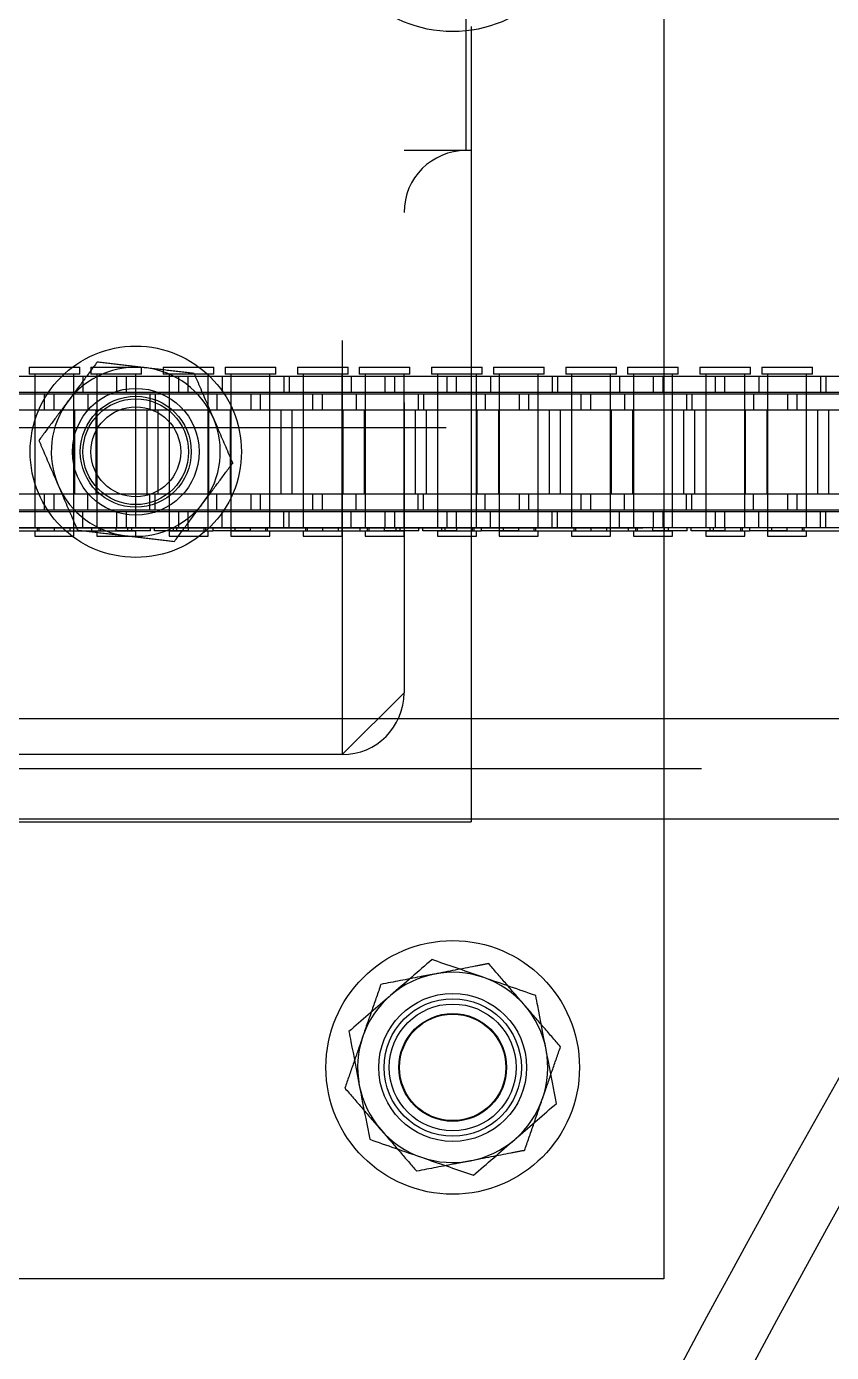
# Model space of a CAD drawing. Header units: metres. Extents: x 0 to 21025, y 0 to 14850.
# Drawn here: x 5643.2 to 5719.4, y 8996.2 to 9121.6 of the extents above; entities that cross this region are included whole.
import ezdxf

# ---------------------------------------------------------------- set-up
doc = ezdxf.new("R2010")
doc.units = ezdxf.units.M
doc.header["$LTSCALE"] = 25
doc.linetypes.add('HIDDEN2', pattern=[4.7625, 3.175, -1.5875])
for name, color, linetype in [('SL1', 8, 'Continuous'), ('SL4', 4, 'Continuous'), ('ST1', 7, 'HIDDEN2')]:
    doc.layers.add(name, color=color, linetype=linetype)

msp = doc.modelspace()

# ---------------------------------------------------------------- linework, layer by layer
at = {"layer": 'SL1'}
for radius, start, end in [(1215.5, 107.106787, 166.785047), (1170.7, 106.690475, 164.690823), (1164.35, 106.913784, 164.513299), (1158.35, 107.10294, 164.435358), (1221.5, 149.103588, 166.486228), (1158, 147.204303, 164.432858)]:
    msp.add_arc((6782.517, 8419.394), radius, start, end, dxfattribs=at)
for points, knots in [([(5817.539, 9057.981), (5813.46, 9051.839), (5802.006, 9034.591), (5784.384, 9005.461), (5764.693, 8970.648), (5746.265, 8935.146), (5729.061, 8899.037), (5713.602, 8863.464), (5699.77, 8828.529), (5687.453, 8794.318), (5676.782, 8761.476), (5670.479, 8739.97), (5667.717, 8730.057)], [0, 0, 0, 0, 0.03269597, 0.0918088, 0.15092162, 0.21003445, 0.26914727, 0.3282601, 0.38199949, 0.43573889, 0.48947829, 0.53510655, 0.53510655, 0.53510655, 0.53510655]), ([(5667.717, 8730.057), (5669.503, 8736.467), (5675.034, 8755.673), (5685.081, 8787.442), (5698.453, 8825.14), (5712.675, 8861.225), (5727.596, 8895.708), (5743.08, 8928.608), (5759.583, 8961.01), (5777.118, 8992.862), (5794.959, 9023.183), (5807.435, 9042.571), (5813.353, 9051.767)], [0.47010057, 0.47010057, 0.47010057, 0.47010057, 0.49993715, 0.55971185, 0.61948655, 0.67926125, 0.73360236, 0.78794347, 0.84228457, 0.89662568, 0.95096679, 1, 1, 1, 1]), ([(5666.996, 8730.163), (5668.529, 8735.666), (5673.357, 8752.512), (5682.077, 8780.523), (5693.873, 8814.695), (5706.996, 8849.148), (5721.505, 8883.818), (5737.133, 8917.998), (5753.857, 8951.656), (5771.684, 8984.741), (5790.026, 9016.46), (5802.915, 9036.832), (5809.106, 9046.619)], [0.91034381, 0.91034381, 0.91034381, 0.91034381, 0.914756509, 0.923879219, 0.933001929, 0.942677484, 0.952353039, 0.962028594, 0.971704149, 0.981379703, 0.991055258, 1, 1, 1, 1]), ([(5685.728, 8722.872), (5687.461, 8729.134), (5692.438, 8746.542), (5701.288, 8774.915), (5712.906, 8808.502), (5725.826, 8842.366), (5740.113, 8876.443), (5755.496, 8910.036), (5771.966, 8943.111), (5789.484, 8975.645), (5807.76, 9006.94), (5822.333, 9030.598), (5830.964, 9043.423), (5833.114, 9046.619)], [0.906748713, 0.906748713, 0.906748713, 0.906748713, 0.911837159, 0.920928252, 0.930022994, 0.939668561, 0.949310749, 0.958958261, 0.968601632, 0.978244895, 0.987892465, 0.996983764, 1, 1, 1, 1]), ([(5685.728, 8722.872), (5687.46, 8729.132), (5692.438, 8746.542), (5701.289, 8774.914), (5712.906, 8808.503), (5725.827, 8842.367), (5740.113, 8876.442), (5755.496, 8910.036), (5771.967, 8943.111), (5789.484, 8975.645), (5807.761, 9006.941), (5822.333, 9030.597), (5830.965, 9043.424), (5833.115, 9046.619)], [0.90674866, 0.90674866, 0.90674866, 0.90674866, 0.911835781, 0.920929364, 0.930022946, 0.939667608, 0.94931227, 0.958956931, 0.968601593, 0.978246255, 0.987890916, 0.996984499, 1, 1, 1, 1])]:
    msp.add_open_spline(points, degree=3, knots=knots, dxfattribs=at)
at = {"layer": 'SL4'}
for p, q in [((5703.527, 9153.134), (5703.527, 9121.619)), ((5540.514, 9056.144), (6330.277, 9056.144)), ((6490.517, 9046.619), (5540.514, 9046.619)), ((5685.277, 9046.619), (5685.277, 9046.384)), ((5703.527, 9046.619), (5703.527, 9003.134)), ((5621.777, 9046.384), (5685.277, 9046.384)), ((5703.527, 9003.134), (5603.527, 9003.134))]:
    msp.add_line(p, q, dxfattribs=at)
for start, end in [(70.86263, 130.86263), (10.86263, 70.86263), (130.86263, 190.86263), (310.86263, 10.86263), (190.86263, 250.86263), (250.86263, 310.86263)]:
    msp.add_arc((5683.527, 9023.134), 9, start, end, dxfattribs=at)
for points, knots in [([(5681.568, 9033.34), (5680.93, 9032.788), (5679.642, 9031.673), (5678.31, 9030.521), (5677.638, 9029.94)], [0, 0, 0, 0, 0.495458, 1, 1, 1, 1]), ([(5686.477, 9031.636), (5686.361, 9031.677), (5685.48, 9031.982), (5683.818, 9032.559), (5682.323, 9033.078), (5681.568, 9033.34)], [0, 0, 0, 0, 0.07009, 0.5307844, 1, 1, 1, 1]), ([(5691.386, 9029.933), (5690.589, 9030.209), (5688.98, 9030.768), (5687.316, 9031.345), (5686.477, 9031.636)], [0, 0, 0, 0, 0.495458, 1, 1, 1, 1]), ([(5677.638, 9029.94), (5677.545, 9029.86), (5676.84, 9029.249), (5675.51, 9028.099), (5674.313, 9027.063), (5673.709, 9026.541)], [0, 0, 0, 0, 0.07009, 0.5307844, 1, 1, 1, 1]), ([(5692.365, 9024.83), (5692.099, 9026.218), (5691.767, 9027.946), (5691.449, 9029.607), (5691.386, 9029.933)], [0, 0, 0, 0, 0.8036473, 1, 1, 1, 1]), ([(5673.709, 9026.541), (5673.771, 9026.214), (5674.09, 9024.553), (5674.422, 9022.826), (5674.688, 9021.437)], [0, 0, 0, 0, 0.1963527, 1, 1, 1, 1]), ([(5693.345, 9019.727), (5693.093, 9021.039), (5692.77, 9022.723), (5692.438, 9024.449), (5692.365, 9024.83)], [0, 0, 0, 0, 0.7796361, 1, 1, 1, 1]), ([(5674.688, 9021.437), (5674.761, 9021.057), (5675.092, 9019.33), (5675.415, 9017.647), (5675.667, 9016.334)], [0, 0, 0, 0, 0.2203639, 1, 1, 1, 1]), ([(5689.415, 9016.327), (5689.508, 9016.408), (5690.213, 9017.018), (5691.543, 9018.168), (5692.741, 9019.204), (5693.345, 9019.727)], [0, 0, 0, 0, 0.07009, 0.5307844, 1, 1, 1, 1]), ([(5675.667, 9016.334), (5676.464, 9016.058), (5678.073, 9015.499), (5679.737, 9014.922), (5680.576, 9014.631)], [0, 0, 0, 0, 0.495458, 1, 1, 1, 1]), ([(5685.485, 9012.927), (5686.123, 9013.48), (5687.411, 9014.594), (5688.743, 9015.746), (5689.415, 9016.327)], [0, 0, 0, 0, 0.495458, 1, 1, 1, 1]), ([(5680.576, 9014.631), (5680.693, 9014.591), (5681.574, 9014.285), (5683.235, 9013.708), (5684.731, 9013.189), (5685.485, 9012.927)], [0, 0, 0, 0, 0.07009, 0.5307844, 1, 1, 1, 1])]:
    msp.add_open_spline(points, degree=3, knots=knots, dxfattribs=at)
at = {"layer": 'ST1'}
for p, q in [((5673.077, 9330.034), (5673.077, 9052.734)), ((5678.927, 9324.184), (5678.927, 9058.584)), ((5684.777, 9272.884), (5684.777, 9109.884)), ((5685.277, 9121.619), (5685.277, 9046.619)), ((5703.527, 9121.619), (5703.527, 9046.619)), ((5684.777, 9109.884), (5678.927, 9109.884)), ((5685.277, 9109.884), (5684.777, 9109.884)), ((5643.43, 9089.384), (5648.227, 9089.384)), ((5643.43, 9089.384), (5643.43, 9088.725)), ((5648.227, 9088.725), (5648.227, 9089.384)), ((5649.278, 9089.384), (5654.075, 9089.384)), ((5649.278, 9089.384), (5649.278, 9088.725)), ((5654.075, 9088.725), (5654.075, 9089.384)), ((5656.13, 9089.384), (5660.927, 9089.384)), ((5656.13, 9089.384), (5656.13, 9088.725)), ((5660.927, 9088.725), (5660.927, 9089.384)), ((5661.978, 9089.384), (5666.775, 9089.384)), ((5661.978, 9089.384), (5661.978, 9088.725)), ((5666.775, 9088.725), (5666.775, 9089.384)), ((5668.83, 9089.384), (5673.627, 9089.384)), ((5668.83, 9089.384), (5668.83, 9088.725)), ((5673.627, 9088.725), (5673.627, 9089.384)), ((5674.678, 9089.384), (5679.475, 9089.384)), ((5674.678, 9089.384), (5674.678, 9088.725)), ((5679.475, 9088.725), (5679.475, 9089.384)), ((5681.53, 9089.384), (5686.327, 9089.384)), ((5681.53, 9089.384), (5681.53, 9088.725)), ((5686.327, 9088.725), (5686.327, 9089.384)), ((5687.378, 9089.384), (5692.175, 9089.384)), ((5687.378, 9089.384), (5687.378, 9088.725)), ((5692.175, 9088.725), (5692.175, 9089.384)), ((5694.23, 9089.384), (5699.027, 9089.384)), ((5694.23, 9089.384), (5694.23, 9088.725)), ((5699.027, 9088.725), (5699.027, 9089.384)), ((5700.078, 9089.384), (5704.875, 9089.384)), ((5700.078, 9089.384), (5700.078, 9088.725)), ((5704.875, 9088.725), (5704.875, 9089.384)), ((5706.93, 9089.384), (5711.727, 9089.384)), ((5706.93, 9089.384), (5706.93, 9088.725)), ((5711.727, 9088.725), (5711.727, 9089.384)), ((5712.778, 9089.384), (5717.575, 9089.384)), ((5712.778, 9089.384), (5712.778, 9088.725)), ((5717.575, 9088.725), (5717.575, 9089.384)), ((5642.152, 9088.541), (5648.502, 9088.541)), ((5648.227, 9088.725), (5643.43, 9088.725)), ((5643.984, 9088.725), (5643.984, 9074.227)), ((5643.984, 9088.541), (5643.984, 9087.021)), ((5647.674, 9074.227), (5647.674, 9088.725)), ((5647.674, 9087.021), (5647.674, 9088.541)), ((5648.502, 9088.541), (5648.502, 9087.021)), ((5648.502, 9088.541), (5657.597, 9088.541)), ((5654.075, 9088.725), (5649.278, 9088.725)), ((5649.832, 9088.725), (5649.832, 9074.227)), ((5649.832, 9088.541), (5649.832, 9087.021)), ((5651.749, 9087.021), (5651.749, 9088.541)), ((5652.609, 9088.541), (5652.609, 9087.021)), ((5653.522, 9074.227), (5653.522, 9088.725)), ((5653.522, 9087.021), (5653.522, 9088.541)), ((5660.927, 9088.725), (5656.13, 9088.725)), ((5656.684, 9088.725), (5656.684, 9074.227)), ((5656.684, 9088.541), (5656.684, 9087.021)), ((5657.597, 9088.541), (5658.457, 9088.541)), ((5657.597, 9087.021), (5657.597, 9088.541)), ((5658.457, 9088.541), (5667.552, 9088.541)), ((5658.457, 9088.541), (5658.457, 9087.021)), ((5660.374, 9074.227), (5660.374, 9088.725)), ((5660.374, 9087.021), (5660.374, 9088.541)), ((5661.704, 9088.541), (5661.704, 9087.021)), ((5666.775, 9088.725), (5661.978, 9088.725)), ((5662.532, 9088.725), (5662.532, 9074.227)), ((5662.532, 9088.541), (5662.532, 9087.021)), ((5666.222, 9074.227), (5666.222, 9088.725)), ((5666.222, 9087.021), (5666.222, 9088.541)), ((5667.552, 9088.541), (5667.552, 9087.021)), ((5667.552, 9088.541), (5673.902, 9088.541)), ((5668.054, 9088.541), (5668.054, 9087.021)), ((5673.627, 9088.725), (5668.83, 9088.725)), ((5669.384, 9088.725), (5669.384, 9074.227)), ((5669.384, 9088.541), (5669.384, 9087.021)), ((5673.074, 9074.227), (5673.074, 9088.725)), ((5673.074, 9087.021), (5673.074, 9088.541)), ((5673.902, 9088.541), (5673.902, 9087.021)), ((5673.902, 9088.541), (5682.997, 9088.541)), ((5679.475, 9088.725), (5674.678, 9088.725)), ((5675.232, 9088.725), (5675.232, 9074.227)), ((5675.232, 9088.541), (5675.232, 9087.021)), ((5677.149, 9087.021), (5677.149, 9088.541)), ((5678.009, 9088.541), (5678.009, 9087.021)), ((5678.922, 9074.227), (5678.922, 9088.725)), ((5678.922, 9087.021), (5678.922, 9088.541)), ((5686.327, 9088.725), (5681.53, 9088.725)), ((5682.084, 9088.725), (5682.084, 9074.227)), ((5682.084, 9088.541), (5682.084, 9087.021)), ((5682.997, 9088.541), (5683.857, 9088.541)), ((5682.997, 9087.021), (5682.997, 9088.541)), ((5683.857, 9088.541), (5692.952, 9088.541)), ((5683.857, 9088.541), (5683.857, 9087.021)), ((5685.774, 9074.227), (5685.774, 9088.725)), ((5685.774, 9087.021), (5685.774, 9088.541)), ((5687.104, 9088.541), (5687.104, 9087.021)), ((5692.175, 9088.725), (5687.378, 9088.725)), ((5687.932, 9088.725), (5687.932, 9074.227)), ((5687.932, 9088.541), (5687.932, 9087.021)), ((5691.622, 9074.227), (5691.622, 9088.725)), ((5691.622, 9087.021), (5691.622, 9088.541)), ((5692.952, 9088.541), (5692.952, 9087.021)), ((5692.952, 9088.541), (5699.302, 9088.541)), ((5693.454, 9088.541), (5693.454, 9087.021)), ((5699.027, 9088.725), (5694.23, 9088.725)), ((5694.784, 9088.725), (5694.784, 9074.227)), ((5694.784, 9088.541), (5694.784, 9087.021)), ((5698.474, 9074.227), (5698.474, 9088.725)), ((5698.474, 9087.021), (5698.474, 9088.541)), ((5699.302, 9088.541), (5699.302, 9087.021)), ((5699.302, 9088.541), (5708.397, 9088.541)), ((5704.875, 9088.725), (5700.078, 9088.725)), ((5700.632, 9088.725), (5700.632, 9074.227)), ((5700.632, 9088.541), (5700.632, 9087.021)), ((5702.549, 9087.021), (5702.549, 9088.541)), ((5703.409, 9088.541), (5703.409, 9087.021)), ((5704.322, 9074.227), (5704.322, 9088.725)), ((5704.322, 9087.021), (5704.322, 9088.541)), ((5711.727, 9088.725), (5706.93, 9088.725)), ((5707.484, 9088.725), (5707.484, 9074.227)), ((5707.484, 9088.541), (5707.484, 9087.021)), ((5708.397, 9088.541), (5709.257, 9088.541)), ((5708.397, 9087.021), (5708.397, 9088.541)), ((5709.257, 9088.541), (5718.352, 9088.541)), ((5709.257, 9088.541), (5709.257, 9087.021)), ((5711.174, 9074.227), (5711.174, 9088.725)), ((5711.174, 9087.021), (5711.174, 9088.541)), ((5712.504, 9088.541), (5712.504, 9087.021)), ((5717.575, 9088.725), (5712.778, 9088.725)), ((5713.332, 9088.725), (5713.332, 9074.227)), ((5713.332, 9088.541), (5713.332, 9087.021)), ((5717.022, 9074.227), (5717.022, 9088.725)), ((5717.022, 9087.021), (5717.022, 9088.541)), ((5718.352, 9088.541), (5718.352, 9087.021)), ((5718.352, 9088.541), (5724.702, 9088.541)), ((5718.854, 9088.541), (5718.854, 9087.021)), ((5635.802, 9086.869), (5644.897, 9086.869)), ((5642.152, 9087.021), (5648.502, 9087.021)), ((5643.984, 9086.869), (5643.984, 9085.349)), ((5644.897, 9086.869), (5645.757, 9086.869)), ((5644.897, 9085.349), (5644.897, 9086.869)), ((5645.757, 9086.869), (5654.852, 9086.869)), ((5645.757, 9086.869), (5645.757, 9085.349)), ((5647.674, 9085.349), (5647.674, 9086.869)), ((5648.502, 9087.021), (5657.597, 9087.021)), ((5649.004, 9086.869), (5649.004, 9085.349)), ((5649.832, 9086.869), (5649.832, 9085.349)), ((5653.522, 9085.349), (5653.522, 9086.869)), ((5654.852, 9086.869), (5654.852, 9085.349)), ((5654.852, 9086.869), (5661.202, 9086.869)), ((5655.354, 9086.869), (5655.354, 9085.349)), ((5656.684, 9086.869), (5656.684, 9085.349)), ((5657.597, 9087.021), (5658.457, 9087.021)), ((5658.457, 9087.021), (5667.552, 9087.021)), ((5660.374, 9085.349), (5660.374, 9086.869)), ((5661.202, 9086.869), (5661.202, 9085.349)), ((5661.202, 9086.869), (5670.297, 9086.869)), ((5662.532, 9086.869), (5662.532, 9085.349)), ((5664.449, 9085.349), (5664.449, 9086.869)), ((5665.309, 9086.869), (5665.309, 9085.349)), ((5666.222, 9085.349), (5666.222, 9086.869)), ((5667.552, 9087.021), (5673.902, 9087.021)), ((5669.384, 9086.869), (5669.384, 9085.349)), ((5670.297, 9086.869), (5671.157, 9086.869)), ((5670.297, 9085.349), (5670.297, 9086.869)), ((5671.157, 9086.869), (5680.252, 9086.869)), ((5671.157, 9086.869), (5671.157, 9085.349)), ((5673.074, 9085.349), (5673.074, 9086.869)), ((5673.902, 9087.021), (5682.997, 9087.021)), ((5674.404, 9086.869), (5674.404, 9085.349)), ((5675.232, 9086.869), (5675.232, 9085.349)), ((5678.922, 9085.349), (5678.922, 9086.869)), ((5680.252, 9086.869), (5680.252, 9085.349)), ((5680.252, 9086.869), (5686.602, 9086.869)), ((5680.754, 9086.869), (5680.754, 9085.349)), ((5682.084, 9086.869), (5682.084, 9085.349)), ((5682.997, 9087.021), (5683.857, 9087.021)), ((5683.857, 9087.021), (5692.952, 9087.021)), ((5685.774, 9085.349), (5685.774, 9086.869)), ((5686.602, 9086.869), (5686.602, 9085.349)), ((5686.602, 9086.869), (5695.697, 9086.869)), ((5687.932, 9086.869), (5687.932, 9085.349)), ((5689.849, 9085.349), (5689.849, 9086.869)), ((5690.709, 9086.869), (5690.709, 9085.349)), ((5691.622, 9085.349), (5691.622, 9086.869)), ((5692.952, 9087.021), (5699.302, 9087.021)), ((5694.784, 9086.869), (5694.784, 9085.349)), ((5695.697, 9086.869), (5696.557, 9086.869)), ((5695.697, 9085.349), (5695.697, 9086.869)), ((5696.557, 9086.869), (5705.652, 9086.869)), ((5696.557, 9086.869), (5696.557, 9085.349)), ((5698.474, 9085.349), (5698.474, 9086.869)), ((5699.302, 9087.021), (5708.397, 9087.021)), ((5699.804, 9086.869), (5699.804, 9085.349)), ((5700.632, 9086.869), (5700.632, 9085.349)), ((5704.322, 9085.349), (5704.322, 9086.869)), ((5705.652, 9086.869), (5705.652, 9085.349)), ((5705.652, 9086.869), (5712.002, 9086.869)), ((5706.154, 9086.869), (5706.154, 9085.349)), ((5707.484, 9086.869), (5707.484, 9085.349)), ((5708.397, 9087.021), (5709.257, 9087.021)), ((5709.257, 9087.021), (5718.352, 9087.021)), ((5711.174, 9085.349), (5711.174, 9086.869)), ((5712.002, 9086.869), (5712.002, 9085.349)), ((5712.002, 9086.869), (5721.097, 9086.869)), ((5713.332, 9086.869), (5713.332, 9085.349)), ((5715.249, 9085.349), (5715.249, 9086.869)), ((5716.109, 9086.869), (5716.109, 9085.349)), ((5717.022, 9085.349), (5717.022, 9086.869)), ((5718.352, 9087.021), (5724.702, 9087.021)), ((5635.802, 9085.349), (5644.897, 9085.349)), ((5643.984, 9085.349), (5643.984, 9077.419)), ((5644.897, 9085.349), (5645.757, 9085.349)), ((5645.757, 9085.349), (5654.852, 9085.349)), ((5647.674, 9077.419), (5647.674, 9085.349)), ((5647.717, 9085.349), (5647.717, 9077.419)), ((5649.789, 9077.419), (5649.789, 9085.349)), ((5649.832, 9085.349), (5649.832, 9077.419)), ((5653.522, 9077.419), (5653.522, 9085.349)), ((5654.569, 9085.349), (5654.569, 9077.419)), ((5654.852, 9085.349), (5661.202, 9085.349)), ((5655.637, 9077.419), (5655.637, 9085.349)), ((5656.684, 9085.349), (5656.684, 9077.419)), ((5660.374, 9077.419), (5660.374, 9085.349)), ((5660.417, 9085.349), (5660.417, 9077.419)), ((5661.202, 9085.349), (5670.297, 9085.349)), ((5662.489, 9077.419), (5662.489, 9085.349)), ((5662.532, 9085.349), (5662.532, 9077.419)), ((5666.222, 9077.419), (5666.222, 9085.349)), ((5667.269, 9085.349), (5667.269, 9077.419)), ((5668.337, 9077.419), (5668.337, 9085.349)), ((5669.384, 9085.349), (5669.384, 9077.419)), ((5670.297, 9085.349), (5671.157, 9085.349)), ((5671.157, 9085.349), (5680.252, 9085.349)), ((5673.074, 9077.419), (5673.074, 9085.349)), ((5673.117, 9085.349), (5673.117, 9077.419)), ((5675.189, 9077.419), (5675.189, 9085.349)), ((5675.232, 9085.349), (5675.232, 9077.419)), ((5678.922, 9077.419), (5678.922, 9085.349)), ((5679.969, 9085.349), (5679.969, 9077.419)), ((5680.252, 9085.349), (5686.602, 9085.349)), ((5681.037, 9077.419), (5681.037, 9085.349)), ((5682.084, 9085.349), (5682.084, 9077.419)), ((5685.774, 9077.419), (5685.774, 9085.349)), ((5685.817, 9085.349), (5685.817, 9077.419)), ((5686.602, 9085.349), (5695.697, 9085.349)), ((5687.889, 9077.419), (5687.889, 9085.349)), ((5687.932, 9085.349), (5687.932, 9077.419)), ((5691.622, 9077.419), (5691.622, 9085.349)), ((5692.669, 9085.349), (5692.669, 9077.419)), ((5693.737, 9077.419), (5693.737, 9085.349)), ((5694.784, 9085.349), (5694.784, 9077.419)), ((5695.697, 9085.349), (5696.557, 9085.349)), ((5696.557, 9085.349), (5705.652, 9085.349)), ((5698.474, 9077.419), (5698.474, 9085.349)), ((5698.517, 9085.349), (5698.517, 9077.419)), ((5700.589, 9077.419), (5700.589, 9085.349)), ((5700.632, 9085.349), (5700.632, 9077.419)), ((5704.322, 9077.419), (5704.322, 9085.349)), ((5705.369, 9085.349), (5705.369, 9077.419)), ((5705.652, 9085.349), (5712.002, 9085.349)), ((5706.437, 9077.419), (5706.437, 9085.349)), ((5707.484, 9085.349), (5707.484, 9077.419)), ((5711.174, 9077.419), (5711.174, 9085.349)), ((5711.217, 9085.349), (5711.217, 9077.419)), ((5712.002, 9085.349), (5721.097, 9085.349)), ((5713.289, 9077.419), (5713.289, 9085.349)), ((5713.332, 9085.349), (5713.332, 9077.419)), ((5717.022, 9077.419), (5717.022, 9085.349)), ((5718.069, 9085.349), (5718.069, 9077.419)), ((5719.137, 9077.419), (5719.137, 9085.349)), ((5603.527, 9083.689), (5827.142, 9083.689)), ((5635.802, 9077.419), (5644.897, 9077.419)), ((5643.984, 9077.419), (5643.984, 9075.899)), ((5644.897, 9077.419), (5645.757, 9077.419)), ((5644.897, 9075.899), (5644.897, 9077.419)), ((5645.757, 9077.419), (5654.852, 9077.419)), ((5645.757, 9077.419), (5645.757, 9075.899)), ((5647.674, 9075.899), (5647.674, 9077.419)), ((5649.004, 9075.899), (5649.004, 9077.419)), ((5649.832, 9077.419), (5649.832, 9075.899)), ((5653.522, 9075.899), (5653.522, 9077.419)), ((5654.852, 9075.899), (5654.852, 9077.419)), ((5654.852, 9077.419), (5661.202, 9077.419)), ((5655.354, 9075.899), (5655.354, 9077.419)), ((5656.684, 9077.419), (5656.684, 9075.899)), ((5660.374, 9075.899), (5660.374, 9077.419)), ((5661.202, 9075.899), (5661.202, 9077.419)), ((5661.202, 9077.419), (5670.297, 9077.419)), ((5662.532, 9077.419), (5662.532, 9075.899)), ((5664.449, 9075.899), (5664.449, 9077.419)), ((5665.309, 9077.419), (5665.309, 9075.899)), ((5666.222, 9075.899), (5666.222, 9077.419)), ((5669.384, 9077.419), (5669.384, 9075.899)), ((5670.297, 9077.419), (5671.157, 9077.419)), ((5670.297, 9075.899), (5670.297, 9077.419)), ((5671.157, 9077.419), (5680.252, 9077.419)), ((5671.157, 9077.419), (5671.157, 9075.899)), ((5673.074, 9075.899), (5673.074, 9077.419)), ((5674.404, 9075.899), (5674.404, 9077.419)), ((5675.232, 9077.419), (5675.232, 9075.899)), ((5678.922, 9075.899), (5678.922, 9077.419)), ((5680.252, 9075.899), (5680.252, 9077.419)), ((5680.252, 9077.419), (5686.602, 9077.419)), ((5680.754, 9075.899), (5680.754, 9077.419)), ((5682.084, 9077.419), (5682.084, 9075.899)), ((5685.774, 9075.899), (5685.774, 9077.419)), ((5686.602, 9075.899), (5686.602, 9077.419)), ((5686.602, 9077.419), (5695.697, 9077.419)), ((5687.932, 9077.419), (5687.932, 9075.899)), ((5689.849, 9075.899), (5689.849, 9077.419)), ((5690.709, 9077.419), (5690.709, 9075.899)), ((5691.622, 9075.899), (5691.622, 9077.419)), ((5694.784, 9077.419), (5694.784, 9075.899)), ((5695.697, 9077.419), (5696.557, 9077.419)), ((5695.697, 9075.899), (5695.697, 9077.419)), ((5696.557, 9077.419), (5705.652, 9077.419)), ((5696.557, 9077.419), (5696.557, 9075.899)), ((5698.474, 9075.899), (5698.474, 9077.419)), ((5699.804, 9075.899), (5699.804, 9077.419)), ((5700.632, 9077.419), (5700.632, 9075.899)), ((5704.322, 9075.899), (5704.322, 9077.419)), ((5705.652, 9075.899), (5705.652, 9077.419)), ((5705.652, 9077.419), (5712.002, 9077.419)), ((5706.154, 9075.899), (5706.154, 9077.419)), ((5707.484, 9077.419), (5707.484, 9075.899)), ((5711.174, 9075.899), (5711.174, 9077.419)), ((5712.002, 9075.899), (5712.002, 9077.419)), ((5712.002, 9077.419), (5721.097, 9077.419)), ((5713.332, 9077.419), (5713.332, 9075.899)), ((5715.249, 9075.899), (5715.249, 9077.419)), ((5716.109, 9077.419), (5716.109, 9075.899)), ((5717.022, 9075.899), (5717.022, 9077.419)), ((5635.802, 9075.899), (5644.897, 9075.899)), ((5642.152, 9075.747), (5648.502, 9075.747)), ((5643.984, 9075.747), (5643.984, 9074.227)), ((5644.897, 9075.899), (5645.757, 9075.899)), ((5645.757, 9075.899), (5654.852, 9075.899)), ((5647.674, 9073.894), (5647.674, 9075.747)), ((5648.502, 9074.227), (5648.502, 9075.747)), ((5648.502, 9075.747), (5657.597, 9075.747)), ((5649.832, 9075.747), (5649.832, 9074.227)), ((5651.749, 9074.227), (5651.749, 9075.747)), ((5652.609, 9075.747), (5652.609, 9074.227)), ((5653.522, 9074.227), (5653.522, 9075.747)), ((5654.852, 9075.899), (5661.202, 9075.899)), ((5656.684, 9075.747), (5656.684, 9074.227)), ((5657.597, 9075.747), (5658.457, 9075.747)), ((5657.597, 9074.227), (5657.597, 9075.747)), ((5658.457, 9075.747), (5667.552, 9075.747)), ((5658.457, 9075.747), (5658.457, 9074.227)), ((5660.374, 9074.227), (5660.374, 9075.747)), ((5661.202, 9075.899), (5670.297, 9075.899)), ((5661.704, 9074.227), (5661.704, 9075.747)), ((5662.532, 9075.747), (5662.532, 9073.894)), ((5666.222, 9074.227), (5666.222, 9075.747)), ((5667.552, 9074.227), (5667.552, 9075.747)), ((5667.552, 9075.747), (5673.902, 9075.747)), ((5668.054, 9074.227), (5668.054, 9075.747)), ((5669.384, 9075.747), (5669.384, 9074.227)), ((5670.297, 9075.899), (5671.157, 9075.899)), ((5671.157, 9075.899), (5680.252, 9075.899)), ((5673.074, 9073.894), (5673.074, 9075.747)), ((5673.902, 9074.227), (5673.902, 9075.747)), ((5673.902, 9075.747), (5682.997, 9075.747)), ((5675.232, 9075.747), (5675.232, 9074.227)), ((5677.149, 9074.227), (5677.149, 9075.747)), ((5678.009, 9075.747), (5678.009, 9074.227)), ((5678.922, 9074.227), (5678.922, 9075.747)), ((5680.252, 9075.899), (5686.602, 9075.899)), ((5682.084, 9075.747), (5682.084, 9074.227)), ((5682.997, 9075.747), (5683.857, 9075.747)), ((5682.997, 9074.227), (5682.997, 9075.747)), ((5683.857, 9075.747), (5692.952, 9075.747)), ((5683.857, 9075.747), (5683.857, 9074.227)), ((5685.774, 9074.227), (5685.774, 9075.747)), ((5686.602, 9075.899), (5695.697, 9075.899)), ((5687.104, 9074.227), (5687.104, 9075.747)), ((5687.932, 9075.747), (5687.932, 9073.894)), ((5691.622, 9074.227), (5691.622, 9075.747)), ((5692.952, 9074.227), (5692.952, 9075.747)), ((5692.952, 9075.747), (5699.302, 9075.747)), ((5693.454, 9074.227), (5693.454, 9075.747)), ((5694.784, 9075.747), (5694.784, 9074.227)), ((5695.697, 9075.899), (5696.557, 9075.899)), ((5696.557, 9075.899), (5705.652, 9075.899)), ((5698.474, 9073.894), (5698.474, 9075.747)), ((5699.302, 9074.227), (5699.302, 9075.747)), ((5699.302, 9075.747), (5708.397, 9075.747)), ((5700.632, 9075.747), (5700.632, 9074.227)), ((5702.549, 9074.227), (5702.549, 9075.747)), ((5703.409, 9075.747), (5703.409, 9074.227)), ((5704.322, 9074.227), (5704.322, 9075.747)), ((5705.652, 9075.899), (5712.002, 9075.899)), ((5707.484, 9075.747), (5707.484, 9074.227)), ((5708.397, 9075.747), (5709.257, 9075.747)), ((5708.397, 9074.227), (5708.397, 9075.747)), ((5709.257, 9075.747), (5718.352, 9075.747)), ((5709.257, 9075.747), (5709.257, 9074.227)), ((5711.174, 9074.227), (5711.174, 9075.747)), ((5712.002, 9075.899), (5721.097, 9075.899)), ((5712.504, 9074.227), (5712.504, 9075.747)), ((5713.332, 9075.747), (5713.332, 9073.894)), ((5717.022, 9074.227), (5717.022, 9075.747)), ((5718.352, 9074.227), (5718.352, 9075.747)), ((5718.352, 9075.747), (5724.702, 9075.747)), ((5718.854, 9074.227), (5718.854, 9075.747)), ((5820.589, 9074.164), (5603.527, 9074.164)), ((5642.152, 9074.227), (5648.502, 9074.227)), ((5644.21, 9073.894), (5644.21, 9074.227)), ((5644.353, 9074.227), (5644.353, 9073.858)), ((5645.829, 9073.894), (5645.829, 9074.227)), ((5647.305, 9073.858), (5647.305, 9074.227)), ((5648.502, 9074.227), (5657.597, 9074.227)), ((5649.381, 9073.894), (5649.381, 9074.227)), ((5650.058, 9073.894), (5650.058, 9074.227)), ((5650.201, 9074.227), (5650.201, 9073.858)), ((5651.677, 9073.894), (5651.677, 9074.227)), ((5652.784, 9073.894), (5652.784, 9074.227)), ((5653.153, 9073.858), (5653.153, 9074.227)), ((5654.907, 9073.894), (5654.907, 9074.227)), ((5655.298, 9073.894), (5655.298, 9074.227)), ((5657.053, 9074.227), (5657.053, 9073.858)), ((5657.422, 9073.894), (5657.422, 9074.227)), ((5657.597, 9074.227), (5658.457, 9074.227)), ((5658.457, 9074.227), (5667.552, 9074.227)), ((5658.529, 9073.894), (5658.529, 9074.227)), ((5660.005, 9073.858), (5660.005, 9074.227)), ((5660.148, 9073.894), (5660.148, 9074.227)), ((5660.825, 9074.227), (5660.825, 9073.894)), ((5662.901, 9074.227), (5662.901, 9073.858)), ((5664.377, 9073.894), (5664.377, 9074.227)), ((5665.853, 9073.858), (5665.853, 9074.227)), ((5665.996, 9073.894), (5665.996, 9074.227)), ((5667.552, 9074.227), (5673.902, 9074.227)), ((5669.61, 9073.894), (5669.61, 9074.227)), ((5669.753, 9074.227), (5669.753, 9073.858)), ((5671.229, 9073.894), (5671.229, 9074.227)), ((5672.705, 9073.858), (5672.705, 9074.227)), ((5673.902, 9074.227), (5682.997, 9074.227)), ((5674.781, 9073.894), (5674.781, 9074.227)), ((5675.458, 9073.894), (5675.458, 9074.227)), ((5675.601, 9074.227), (5675.601, 9073.858)), ((5677.077, 9073.894), (5677.077, 9074.227)), ((5678.184, 9073.894), (5678.184, 9074.227)), ((5678.553, 9073.858), (5678.553, 9074.227)), ((5680.307, 9073.894), (5680.307, 9074.227)), ((5680.698, 9073.894), (5680.698, 9074.227)), ((5682.453, 9074.227), (5682.453, 9073.858)), ((5682.822, 9073.894), (5682.822, 9074.227)), ((5682.997, 9074.227), (5683.857, 9074.227)), ((5683.857, 9074.227), (5692.952, 9074.227)), ((5683.929, 9073.894), (5683.929, 9074.227)), ((5685.405, 9073.858), (5685.405, 9074.227)), ((5685.548, 9073.894), (5685.548, 9074.227)), ((5686.225, 9074.227), (5686.225, 9073.894)), ((5688.301, 9074.227), (5688.301, 9073.858)), ((5689.777, 9073.894), (5689.777, 9074.227)), ((5691.253, 9073.858), (5691.253, 9074.227)), ((5691.396, 9073.894), (5691.396, 9074.227)), ((5692.952, 9074.227), (5699.302, 9074.227)), ((5695.01, 9073.894), (5695.01, 9074.227)), ((5695.153, 9074.227), (5695.153, 9073.858)), ((5696.629, 9073.894), (5696.629, 9074.227)), ((5698.105, 9073.858), (5698.105, 9074.227)), ((5699.302, 9074.227), (5708.397, 9074.227)), ((5700.181, 9073.894), (5700.181, 9074.227)), ((5700.858, 9073.894), (5700.858, 9074.227)), ((5701.001, 9074.227), (5701.001, 9073.858)), ((5702.477, 9073.894), (5702.477, 9074.227)), ((5703.584, 9073.894), (5703.584, 9074.227)), ((5703.953, 9073.858), (5703.953, 9074.227)), ((5705.707, 9073.894), (5705.707, 9074.227)), ((5706.098, 9073.894), (5706.098, 9074.227)), ((5707.853, 9074.227), (5707.853, 9073.858)), ((5708.222, 9073.894), (5708.222, 9074.227)), ((5708.397, 9074.227), (5709.257, 9074.227)), ((5709.257, 9074.227), (5718.352, 9074.227)), ((5709.329, 9073.894), (5709.329, 9074.227)), ((5710.805, 9073.858), (5710.805, 9074.227)), ((5710.948, 9073.894), (5710.948, 9074.227)), ((5711.625, 9074.227), (5711.625, 9073.894)), ((5713.701, 9074.227), (5713.701, 9073.858)), ((5715.177, 9073.894), (5715.177, 9074.227)), ((5716.653, 9073.858), (5716.653, 9074.227)), ((5716.796, 9073.894), (5716.796, 9074.227)), ((5718.352, 9074.227), (5724.702, 9074.227)), ((5638.977, 9073.894), (5651.677, 9073.894)), ((5647.674, 9073.858), (5643.984, 9073.858)), ((5643.984, 9073.858), (5643.984, 9073.384)), ((5643.984, 9073.384), (5647.674, 9073.384)), ((5647.674, 9073.384), (5647.674, 9073.858)), ((5653.522, 9073.858), (5649.832, 9073.858)), ((5649.832, 9073.858), (5649.832, 9073.384)), ((5649.832, 9073.384), (5653.522, 9073.384)), ((5654.907, 9073.894), (5651.677, 9073.894)), ((5653.522, 9073.384), (5653.522, 9073.858)), ((5658.529, 9073.894), (5655.298, 9073.894)), ((5660.374, 9073.858), (5656.684, 9073.858)), ((5656.684, 9073.858), (5656.684, 9073.384)), ((5656.684, 9073.384), (5660.374, 9073.384)), ((5658.529, 9073.894), (5660.825, 9073.894)), ((5660.374, 9073.384), (5660.374, 9073.858)), ((5664.377, 9073.894), (5660.825, 9073.894)), ((5666.222, 9073.858), (5662.532, 9073.858)), ((5662.532, 9073.858), (5662.532, 9073.384)), ((5662.532, 9073.384), (5666.222, 9073.384)), ((5664.377, 9073.894), (5677.077, 9073.894)), ((5666.222, 9073.384), (5666.222, 9073.858)), ((5673.074, 9073.858), (5669.384, 9073.858)), ((5669.384, 9073.858), (5669.384, 9073.384)), ((5669.384, 9073.384), (5673.074, 9073.384)), ((5673.074, 9073.384), (5673.074, 9073.858)), ((5678.922, 9073.858), (5675.232, 9073.858)), ((5675.232, 9073.858), (5675.232, 9073.384)), ((5675.232, 9073.384), (5678.922, 9073.384)), ((5680.307, 9073.894), (5677.077, 9073.894)), ((5678.922, 9073.384), (5678.922, 9073.858)), ((5683.929, 9073.894), (5680.698, 9073.894)), ((5685.774, 9073.858), (5682.084, 9073.858)), ((5682.084, 9073.858), (5682.084, 9073.384)), ((5682.084, 9073.384), (5685.774, 9073.384)), ((5683.929, 9073.894), (5686.225, 9073.894)), ((5685.774, 9073.384), (5685.774, 9073.858)), ((5689.777, 9073.894), (5686.225, 9073.894)), ((5691.622, 9073.858), (5687.932, 9073.858)), ((5687.932, 9073.858), (5687.932, 9073.384)), ((5687.932, 9073.384), (5691.622, 9073.384)), ((5689.777, 9073.894), (5702.477, 9073.894)), ((5691.622, 9073.384), (5691.622, 9073.858)), ((5698.474, 9073.858), (5694.784, 9073.858)), ((5694.784, 9073.858), (5694.784, 9073.384)), ((5694.784, 9073.384), (5698.474, 9073.384)), ((5698.474, 9073.384), (5698.474, 9073.858)), ((5704.322, 9073.858), (5700.632, 9073.858)), ((5700.632, 9073.858), (5700.632, 9073.384)), ((5700.632, 9073.384), (5704.322, 9073.384)), ((5705.707, 9073.894), (5702.477, 9073.894)), ((5704.322, 9073.384), (5704.322, 9073.858)), ((5709.329, 9073.894), (5706.098, 9073.894)), ((5711.174, 9073.858), (5707.484, 9073.858)), ((5707.484, 9073.858), (5707.484, 9073.384)), ((5707.484, 9073.384), (5711.174, 9073.384)), ((5709.329, 9073.894), (5711.625, 9073.894)), ((5711.174, 9073.384), (5711.174, 9073.858)), ((5715.177, 9073.894), (5711.625, 9073.894)), ((5717.022, 9073.858), (5713.332, 9073.858)), ((5713.332, 9073.858), (5713.332, 9073.384)), ((5713.332, 9073.384), (5717.022, 9073.384)), ((5715.177, 9073.894), (5727.877, 9073.894)), ((5717.022, 9073.384), (5717.022, 9073.858)), ((5673.077, 9052.734), (5678.927, 9058.584)), ((5540.514, 9056.144), (6330.277, 9056.144)), ((5673.077, 9052.734), (5627.627, 9052.734)), ((6540.514, 9051.381), (5540.514, 9051.381))]:
    msp.add_line(p, q, dxfattribs=at)
for centre, radius in [((5683.527, 9133.134), 12), ((5653.527, 9081.384), 10), ((5653.527, 9081.384), 6), ((5653.527, 9081.384), 5.25), ((5653.527, 9081.384), 5), ((5653.527, 9081.384), 4.25), ((5683.527, 9023.134), 12), ((5683.527, 9023.134), 7), ((5683.527, 9023.134), 6.5), ((5683.527, 9023.134), 6), ((5683.527, 9023.134), 5.1), ((5683.527, 9023.134), 5.036)]:
    msp.add_circle(centre, radius, dxfattribs=at)
for centre, radius, start, end in [((5684.777, 9104.034), 5.85, 90, 180), ((5653.527, 9081.384), 8, 83.31178, 143.31178), ((5653.527, 9081.384), 8, 23.31178, 83.31178), ((5653.527, 9081.384), 8, 143.31178, 203.31178), ((5653.527, 9081.384), 8, 323.31178, 23.31178), ((5653.527, 9081.384), 8, 203.31178, 263.31178), ((5653.527, 9081.384), 8, 263.31178, 323.31178), ((5673.077, 9058.584), 5.85, 270, 0)]:
    msp.add_arc(centre, radius, start, end, dxfattribs=at)
for points, knots in [([(5649.871, 9089.867), (5649.423, 9089.266), (5648.518, 9088.051), (5647.583, 9086.796), (5647.111, 9086.163)], [0, 0, 0, 0, 0.495458, 1, 1, 1, 1]), ([(5654.458, 9089.329), (5654.35, 9089.342), (5653.526, 9089.438), (5651.974, 9089.621), (5650.576, 9089.784), (5649.871, 9089.867)], [0, 0, 0, 0, 0.0700858, 0.5307822, 1, 1, 1, 1]), ([(5659.046, 9088.791), (5658.301, 9088.879), (5656.797, 9089.055), (5655.243, 9089.237), (5654.458, 9089.329)], [0, 0, 0, 0, 0.495458, 1, 1, 1, 1]), ([(5659.046, 9088.791), (5659.199, 9088.435), (5659.795, 9087.052), (5660.414, 9085.616), (5660.874, 9084.549)], [0, 0, 0, 0, 0.2575513, 1, 1, 1, 1]), ([(5647.111, 9086.163), (5647.046, 9086.075), (5646.551, 9085.411), (5645.617, 9084.157), (5644.776, 9083.029), (5644.352, 9082.459)], [0, 0, 0, 0, 0.0700858, 0.5307822, 1, 1, 1, 1]), ([(5660.874, 9084.549), (5661.04, 9084.164), (5661.658, 9082.728), (5662.261, 9081.33), (5662.701, 9080.308)], [0, 0, 0, 0, 0.2686336, 1, 1, 1, 1]), ([(5644.352, 9082.459), (5644.505, 9082.103), (5645.101, 9080.721), (5645.72, 9079.284), (5646.18, 9078.218)], [0, 0, 0, 0, 0.2575513, 1, 1, 1, 1]), ([(5659.942, 9076.604), (5660.007, 9076.692), (5660.503, 9077.357), (5661.437, 9078.61), (5662.277, 9079.738), (5662.701, 9080.308)], [0, 0, 0, 0, 0.0700858, 0.5307822, 1, 1, 1, 1]), ([(5646.18, 9078.218), (5646.346, 9077.832), (5646.965, 9076.396), (5647.567, 9074.998), (5648.008, 9073.976)], [0, 0, 0, 0, 0.26863361, 1, 1, 1, 1]), ([(5657.182, 9072.9), (5657.63, 9073.502), (5658.535, 9074.716), (5659.47, 9075.971), (5659.942, 9076.604)], [0, 0, 0, 0, 0.495458, 1, 1, 1, 1]), ([(5648.008, 9073.976), (5648.753, 9073.889), (5650.256, 9073.712), (5651.811, 9073.53), (5652.595, 9073.438)], [0, 0, 0, 0, 0.495458, 1, 1, 1, 1]), ([(5652.595, 9073.438), (5652.704, 9073.425), (5653.527, 9073.329), (5655.08, 9073.147), (5656.477, 9072.983), (5657.182, 9072.9)], [0, 0, 0, 0, 0.0700858, 0.5307822, 1, 1, 1, 1]), ([(5686.934, 9032.952), (5686.505, 9032.869), (5684.842, 9032.55), (5683.114, 9032.219), (5681.831, 9031.972)], [0, 0, 0, 0, 0.2575513, 1, 1, 1, 1]), ([(5690.333, 9029.022), (5690.253, 9029.115), (5689.642, 9029.82), (5688.492, 9031.15), (5687.456, 9032.347), (5686.934, 9032.952)], [0, 0, 0, 0, 0.07009003, 0.53078443, 1, 1, 1, 1]), ([(5681.831, 9031.972), (5681.367, 9031.883), (5679.639, 9031.552), (5677.957, 9031.229), (5676.728, 9030.993)], [0, 0, 0, 0, 0.2686336, 1, 1, 1, 1]), ([(5676.728, 9030.993), (5676.451, 9030.196), (5675.892, 9028.587), (5675.315, 9026.923), (5675.024, 9026.084)], [0, 0, 0, 0, 0.495458, 1, 1, 1, 1]), ([(5693.733, 9025.092), (5693.181, 9025.73), (5692.066, 9027.018), (5690.914, 9028.35), (5690.333, 9029.022)], [0, 0, 0, 0, 0.495458, 1, 1, 1, 1]), ([(5675.024, 9026.084), (5674.984, 9025.968), (5674.678, 9025.087), (5674.101, 9023.425), (5673.582, 9021.93), (5673.321, 9021.175)], [0, 0, 0, 0, 0.07009, 0.5307844, 1, 1, 1, 1]), ([(5692.029, 9020.183), (5692.07, 9020.299), (5692.375, 9021.181), (5692.952, 9022.842), (5693.471, 9024.337), (5693.733, 9025.092)], [0, 0, 0, 0, 0.07009, 0.5307844, 1, 1, 1, 1]), ([(5673.321, 9021.175), (5673.873, 9020.537), (5674.987, 9019.249), (5676.139, 9017.917), (5676.72, 9017.245)], [0, 0, 0, 0, 0.495458, 1, 1, 1, 1]), ([(5690.326, 9015.274), (5690.602, 9016.071), (5691.161, 9017.68), (5691.738, 9019.344), (5692.029, 9020.183)], [0, 0, 0, 0, 0.495458, 1, 1, 1, 1]), ([(5676.72, 9017.245), (5676.801, 9017.152), (5677.411, 9016.447), (5678.561, 9015.117), (5679.597, 9013.92), (5680.12, 9013.316)], [0, 0, 0, 0, 0.07009, 0.5307844, 1, 1, 1, 1]), ([(5690.326, 9015.274), (5689.897, 9015.192), (5688.234, 9014.873), (5686.506, 9014.541), (5685.223, 9014.295)], [0, 0, 0, 0, 0.2575513, 1, 1, 1, 1]), ([(5685.223, 9014.295), (5684.759, 9014.206), (5683.031, 9013.874), (5681.35, 9013.552), (5680.12, 9013.316)], [0, 0, 0, 0, 0.2686336, 1, 1, 1, 1])]:
    msp.add_open_spline(points, degree=3, knots=knots, dxfattribs=at)

doc.saveas('drawing.dxf')
